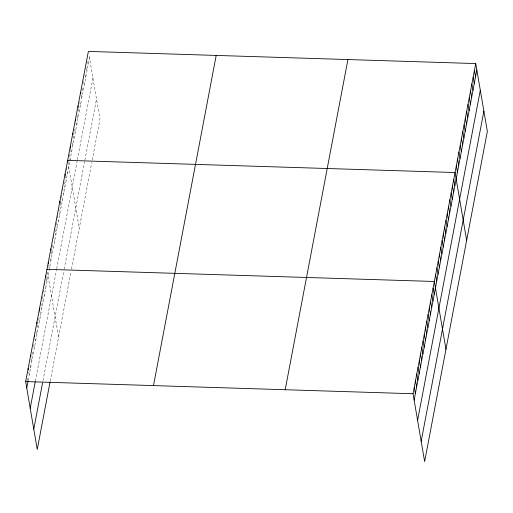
<?xml version="1.0" encoding="UTF-8"?>
<svg xmlns="http://www.w3.org/2000/svg" width="513" height="513" viewBox="0 0 513 513"><rect width="100%" height="100%" fill="white"/><g stroke="black" fill="none" stroke-linecap="round" stroke-linejoin="round"><path stroke-width="0.38" stroke-dasharray="2.56 1.92" d="M28.138 380.627L89.461 57.796M35.365 381.101L56.417 270.268M56.706 268.754L77.117 161.313M77.405 159.799L92.924 78.079M42.977 380.723L63.875 270.736M64.157 269.222L84.568 161.781M84.857 160.268L96.502 98.977M50.21 381.197L71.076 271.345M71.506 269.075L91.776 162.39M92.205 160.12L99.964 119.26L88.973 54.962M87.678 61.772L88.165 64.606M86.267 67.87L86.87 71.416M84.972 74.68L85.581 78.226M83.677 81.49L84.286 85.036M82.388 88.3L82.991 91.846M81.092 95.11L81.695 98.656M79.797 101.92L80.406 105.466M78.502 108.73L79.111 112.276M77.213 115.54L77.816 119.087M75.918 122.351L76.527 125.897M74.622 129.154L75.231 132.707M73.333 135.964L73.936 139.517M72.038 142.774L72.641 146.32M70.743 149.584L71.352 153.131M69.088 154.266L70.057 159.941M67.915 161.787L79.271 228.221M66.498 167.886L67.466 173.561M65.324 175.408L66.177 180.371M63.913 181.506L64.882 187.181M62.618 188.316L63.586 193.991M61.323 195.126L62.297 200.801M60.149 202.648L61.002 207.611M58.738 208.746L59.707 214.421M57.443 215.556L58.411 221.231M56.148 222.366L57.123 228.041M54.859 229.176L55.827 234.851M53.564 235.986L54.532 241.661M52.634 244.925L53.237 248.472M51.338 251.729L51.948 255.282M50.043 258.539L50.652 262.092M48.754 265.349L49.357 268.895M47.459 272.159L58.572 337.176M46.202 278.764L46.811 282.31M44.586 283.24L45.554 288.915M43.329 289.845L44.304 295.52M42.079 296.45L43.047 302.119M40.822 303.048L41.797 308.723M39.693 310.365L40.54 315.328M38.68 318.387L39.283 321.933M37.423 324.986L38.033 328.538M36.173 331.59L36.776 335.136M34.916 338.195L35.519 341.741M33.659 344.8L34.268 348.346M32.531 352.11L33.012 354.951M31.274 358.715L31.761 361.55M30.017 365.32L30.504 368.154M28.766 371.919L29.247 374.759M27.51 378.523L27.875 380.652"/><path stroke-width="0.77" d="M50.069 381.928L37.25 449.433L25.65 381.582L88.371 51.415L475.75 63.567L487.35 131.418L424.629 461.585L413.036 393.74L475.75 63.567M26.74 387.963L27.997 381.364M30.209 408.252L35.224 381.832M33.781 429.15L42.56 382.922M153.49 385.59L216.204 55.423M285.196 389.726L347.917 59.559M414.126 400.121L476.846 69.954M417.595 420.404L480.309 90.237M421.167 441.302L483.881 111.135M46.972 269.325L434.357 281.483L445.957 349.327M25.65 381.582L413.036 393.74M474.461 70.377L475.551 76.764M473.166 77.187L474.256 83.574M471.87 83.997L472.96 90.384M470.575 90.807L471.671 97.194M469.286 97.617L470.376 104.004M467.991 104.428L469.081 110.814M466.695 111.238L467.785 117.624M465.406 118.048L466.497 124.428M464.111 124.858L465.201 131.238M462.816 131.668L463.906 138.048M461.52 138.478L462.617 144.858M460.232 145.288L461.322 151.668M458.936 152.098L460.026 158.479M457.641 158.908L458.731 165.289M456.352 165.712L457.442 172.099M466.65 240.373L455.057 172.522L67.671 160.37L67.915 161.787M453.761 179.332L454.851 185.719M452.466 186.142L453.563 192.529M451.177 192.952L452.267 199.339M449.882 199.762L450.972 206.149M448.586 206.572L449.677 212.959M447.291 213.382L448.388 219.769M446.002 220.192L447.092 226.579M444.707 227.002L445.797 233.389M443.412 233.813L444.502 240.199M442.123 240.623L443.213 247.003M440.827 247.433L441.917 253.813M439.532 254.243L440.622 260.623M438.237 261.053L439.333 267.433M436.948 267.863L438.038 274.243M435.652 274.673L436.743 281.053M433.107 288.082L434.197 294.468M431.85 294.686L432.94 301.073M430.593 301.291L431.69 307.672M429.343 307.896L430.433 314.277M428.086 314.495L429.176 320.881M426.835 321.1L427.925 327.486M425.578 327.704L426.669 334.085M424.322 334.309L425.412 340.69M423.071 340.908L424.161 347.295M421.814 347.513L422.904 353.899M420.557 354.117L421.654 360.504M419.307 360.722L420.397 367.103M418.05 367.321L419.14 373.708M416.8 373.926L417.89 380.313M415.543 380.531L416.633 386.917M414.286 387.135L415.383 393.516M80.605 92.269L80.849 93.693M78.021 105.89L78.265 107.307M75.43 119.51L75.674 120.927M72.846 133.13L73.09 134.547M70.255 146.75L70.499 148.167M65.087 173.99L65.324 175.408M59.912 201.224L60.149 202.648M50.858 248.895L51.095 250.312M48.267 262.515L48.511 263.932M45.721 275.93L45.965 277.347M39.45 308.941L39.693 310.365M36.942 322.151L37.18 323.568M34.429 335.355L34.672 336.778M30.665 355.169L30.908 356.586M28.157 368.372L28.401 369.796"/></g></svg>
